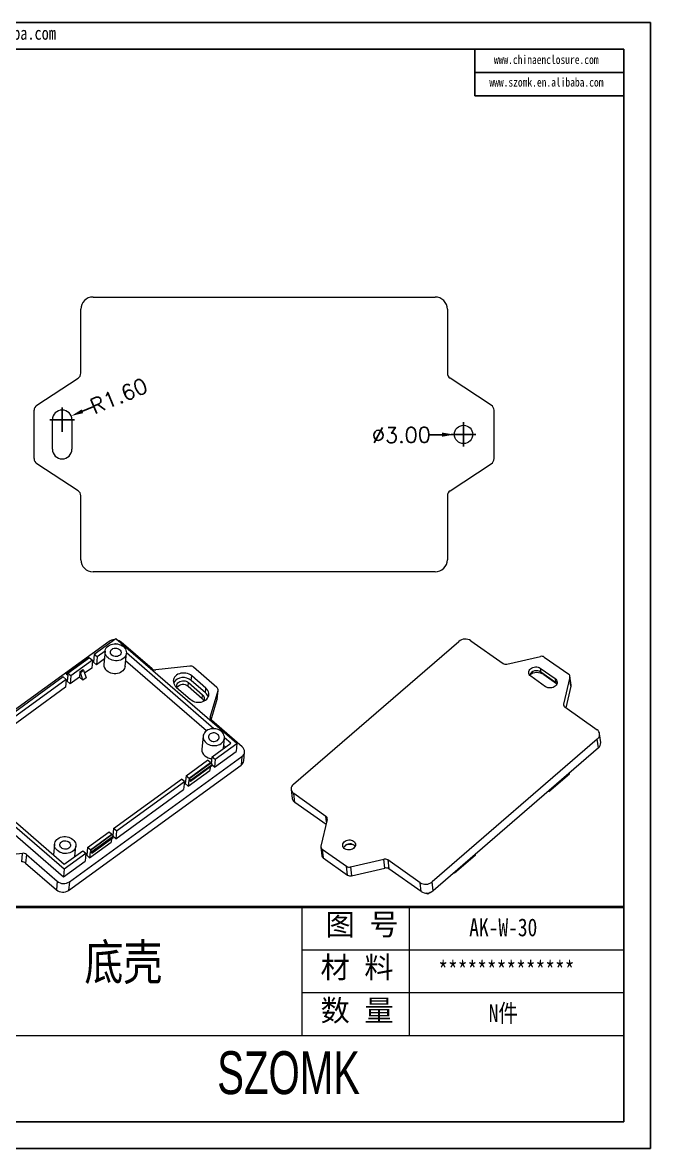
# Model space of a CAD drawing. Header units: inches. Extents: x 2264 to 2820, y 573 to 757.
# Drawn here: x 2717.4 to 2820.2, y 573 to 757.3 of the extents above; entities that cross this region are included whole.
import ezdxf

# ---------------------------------------------------------------- set-up
doc = ezdxf.new("R2010")
doc.units = ezdxf.units.IN
doc.layers.add('文字', color=81, linetype='Continuous')
doc.layers.add('粗实线', color=7, linetype='Continuous', lineweight=30)
doc.layers.add('细实线', color=3, linetype='Continuous', lineweight=9)
doc.styles.get("Standard").update_dxf_attribs({"font": 'txt', "bigfont": 'gbcbig.shx'})
doc.styles.add('宋体', font='', dxfattribs={"width": 0.8, "height": 3.5})
doc.styles.add('长仿宋', font='', dxfattribs={"width": 0.7, "height": 4})
doc.styles.get('宋体').set_extended_font_data('SimSun')
doc.styles.get('长仿宋').set_extended_font_data('SimSun')
doc.dimstyles.new('2.5', dxfattribs={"dimtxt": 2.5, "dimasz": 2, "dimexe": 0.18, "dimexo": 0.0625, "dimgap": 0.09, "dimtad": 0, "dimzin": 0, "dimdsep": 46, "dimtxsty": 'Standard', "dimcen": 2, "dimclrd": 3, "dimclre": 3, "dimadec": 0, "dimazin": 0, "dimtfac": 1, "dimtofl": 0, "dimtmove": 0, "dimatfit": 3, "dimfxl": 1, "dimtolj": 1, "dimtzin": 0, "dimarcsym": 0})

# ---------------------------------------------------------------- blocks, each defined once
blk = doc.blocks.new('*D215')
at = {"color": 3, "lineweight": -2}
for p, q in [((2789.58, 687.84), (2789.58, 691.84)), ((2784.08, 689.78), (2786.08, 689.8)), ((2787.58, 689.84), (2791.58, 689.84))]:
    blk.add_line(p, q, dxfattribs=at)
at = {"color": 3}
blk.add_solid([(2786.07, 690.14), (2786.08, 689.47), (2788.08, 689.82)], dxfattribs=at)
at = {"layer": 'Defpoints', "color": 0}
for p in [(2788.08, 689.82), (2791.08, 689.85)]:
    blk.add_point(p, dxfattribs=at)
at = {"color": 0, "insert": (2779.4, 689.74), "char_height": 2.5, "attachment_point": 5, "rotation": 0.565}
blk.add_mtext('\\A1;∅3.00', dxfattribs=at)
blk = doc.blocks.new('*D216')
at = {"color": 3, "lineweight": -2}
for p, q in [((2723.88, 690.24), (2723.88, 694.24)), ((2729.04, 694.41), (2727.19, 693.63)), ((2721.88, 692.24), (2725.88, 692.24))]:
    blk.add_line(p, q, dxfattribs=at)
at = {"color": 3}
blk.add_solid([(2727.07, 693.94), (2727.32, 693.33), (2725.35, 692.86)], dxfattribs=at)
at = {"layer": 'Defpoints', "color": 0}
for p in [(2723.88, 692.24), (2725.35, 692.86)]:
    blk.add_point(p, dxfattribs=at)
at = {"color": 0, "insert": (2733.15, 696.14), "char_height": 2.5, "attachment_point": 5, "rotation": 22.8021}
blk.add_mtext('\\A1;R1.60', dxfattribs=at)

msp = doc.modelspace()

# ---------------------------------------------------------------- linework, layer by layer
for p, q in [((2559.509, 757.269), (2820.18, 757.269)), ((2820.18, 757.269), (2820.18, 572.957)), ((2566.254, 752.881), (2815.791, 752.881)), ((2791.411, 752.881), (2791.411, 745.262)), ((2815.791, 752.881), (2815.791, 577.345)), ((2791.411, 749.071), (2815.791, 749.071)), ((2791.411, 745.262), (2815.791, 745.262)), ((2566.254, 577.345), (2815.791, 577.345)), ((2559.509, 572.957), (2820.18, 572.957))]:
    msp.add_line(p, q)
at = {"color": 7, "linetype": 'Continuous', "lineweight": 15}
for p, q in [((2728.926, 712.338), (2784.926, 712.338)), ((2726.926, 699.879), (2726.926, 710.338)), ((2786.926, 710.338), (2786.926, 699.879)), ((2719.728, 694.634), (2726.473, 699.042)), ((2794.123, 694.634), (2787.378, 699.042)), ((2719.276, 685.879), (2719.276, 693.797)), ((2794.576, 685.879), (2794.576, 693.797)), ((2722.276, 687.438), (2722.276, 692.238)), ((2725.476, 692.238), (2725.476, 687.438)), ((2726.473, 680.634), (2719.728, 685.042)), ((2787.378, 680.634), (2794.123, 685.042)), ((2726.926, 669.338), (2726.926, 679.797)), ((2786.926, 679.797), (2786.926, 669.338)), ((2784.926, 667.338), (2728.926, 667.338)), ((2732.645, 656.398), (2729.113, 653.833)), ((2752.465, 639.233), (2732.645, 656.398)), ((2731.554, 655.961), (2703.298, 635.44)), ((2730.904, 654.364), (2729.596, 653.414)), ((2730.903, 654.354), (2730.697, 652.23)), ((2732.623, 655.613), (2732.574, 655.576)), ((2732.623, 655.613), (2732.62, 655.576)), ((2732.668, 655.574), (2732.623, 655.613)), ((2738.586, 651.477), (2733.53, 655.856)), ((2761.748, 632.584), (2788.795, 655.955)), ((2790.769, 656.079), (2796.041, 652.362)), ((2724.574, 650.842), (2728.106, 653.407)), ((2728.356, 653.283), (2724.824, 650.718)), ((2728.839, 652.864), (2725.307, 650.299)), ((2728.106, 653.407), (2728.298, 653.241)), ((2728.356, 653.283), (2728.839, 652.864)), ((2728.839, 652.864), (2728.716, 651.59)), ((2729.113, 653.833), (2728.989, 652.558)), ((2728.989, 652.558), (2729.472, 652.14)), ((2729.596, 653.414), (2729.113, 653.833)), ((2729.596, 653.414), (2729.472, 652.14)), ((2730.78, 653.089), (2729.472, 652.14)), ((2734.18, 651.893), (2734.386, 654.017)), ((2747.503, 641.345), (2734.269, 652.806)), ((2748.718, 641.675), (2734.391, 654.082)), ((2796.682, 652.254), (2802.161, 653.502)), ((2802.801, 653.394), (2806.792, 650.58)), ((2724.553, 650.63), (2724.574, 650.842)), ((2724.553, 650.63), (2724.795, 650.421)), ((2724.574, 650.842), (2724.815, 650.633)), ((2724.824, 650.718), (2724.815, 650.633)), ((2725.307, 650.299), (2724.824, 650.718)), ((2726.78, 650.974), (2726.697, 650.124)), ((2726.78, 650.974), (2727.284, 651.34)), ((2726.876, 650.89), (2726.78, 650.974)), ((2726.876, 650.89), (2727.381, 651.256)), ((2727.277, 649.622), (2726.876, 650.89)), ((2727.284, 651.34), (2727.381, 651.256)), ((2727.381, 651.256), (2727.782, 649.988)), ((2728.716, 651.59), (2727.544, 650.739)), ((2744.754, 651.919), (2739.22, 651.293)), ((2749.214, 648.419), (2745.387, 651.734)), ((2802.138, 651.588), (2804.558, 649.882)), ((2802.138, 651.588), (2802.216, 650.935)), ((2804.635, 649.229), (2802.216, 650.935)), ((2724.067, 650.168), (2712.966, 642.107)), ((2724.55, 649.75), (2713.449, 641.688)), ((2724.067, 650.168), (2724.55, 649.75)), ((2724.55, 649.75), (2724.427, 648.475)), ((2724.795, 650.421), (2724.7, 649.444)), ((2724.7, 649.444), (2725.183, 649.025)), ((2725.307, 650.299), (2725.183, 649.025)), ((2726.697, 650.124), (2725.183, 649.025)), ((2727.277, 649.622), (2726.697, 650.124)), ((2727.782, 649.988), (2727.277, 649.622)), ((2744.491, 648.581), (2744.552, 649.218)), ((2744.552, 649.218), (2746.873, 647.208)), ((2745.007, 649.548), (2745.081, 650.312)), ((2747.327, 647.538), (2745.007, 649.548)), ((2747.401, 648.303), (2745.081, 650.312)), ((2803.012, 648.546), (2800.593, 650.252)), ((2802.743, 650.527), (2804.807, 649.071)), ((2804.558, 649.882), (2804.635, 649.229)), ((2806.996, 650.093), (2805.96, 645.712)), ((2807.166, 648.657), (2806.996, 650.093)), ((2807.175, 648.808), (2807.005, 650.245)), ((2724.427, 648.475), (2713.326, 640.414)), ((2742.558, 648.48), (2744.878, 646.47)), ((2746.811, 646.571), (2744.491, 648.581)), ((2746.811, 646.571), (2746.873, 647.208)), ((2747.327, 647.538), (2747.401, 648.303)), ((2748.118, 643.586), (2749.391, 647.903)), ((2749.255, 646.501), (2749.391, 647.903)), ((2749.271, 646.584), (2749.407, 647.985)), ((2807.166, 648.657), (2806.327, 645.11)), ((2748.255, 643.108), (2749.255, 646.501)), ((2806.163, 645.226), (2811.435, 641.509)), ((2753.351, 638.691), (2748.295, 643.07)), ((2746.952, 640.455), (2746.746, 638.331)), ((2750.27, 638.409), (2750.436, 640.117)), ((2751.477, 639.285), (2750.44, 640.183)), ((2811.477, 639.963), (2784.43, 616.592)), ((2811.647, 638.527), (2811.477, 639.963)), ((2812.03, 639.402), (2811.859, 640.839)), ((2748.45, 637.086), (2751.477, 639.285)), ((2748.809, 635.393), (2752.342, 637.958)), ((2748.933, 636.668), (2752.465, 639.233)), ((2750.609, 638.655), (2750.319, 638.907)), ((2752.465, 639.233), (2752.342, 637.958)), ((2753.599, 636.421), (2753.735, 637.823)), ((2811.647, 638.527), (2784.6, 615.155)), ((2725.052, 616.601), (2753.308, 637.121)), ((2744.161, 633.972), (2747.693, 636.537)), ((2744.636, 633.468), (2748.168, 636.033)), ((2744.644, 633.553), (2748.176, 636.118)), ((2748.176, 636.118), (2747.693, 636.537)), ((2748.176, 636.118), (2748.168, 636.033)), ((2748.41, 635.824), (2748.168, 636.033)), ((2748.334, 635.89), (2748.45, 637.086)), ((2748.45, 637.086), (2748.933, 636.668)), ((2748.933, 636.668), (2748.809, 635.393)), ((2753.308, 637.121), (2753.172, 635.719)), ((2704.264, 634.603), (2724.085, 617.438)), ((2704.388, 635.877), (2724.208, 618.712)), ((2705.376, 635.825), (2724.23, 619.498)), ((2724.916, 615.199), (2753.172, 635.719)), ((2744.52, 632.279), (2748.053, 634.844)), ((2748.389, 635.611), (2744.857, 633.046)), ((2744.877, 633.259), (2748.41, 635.824)), ((2748.107, 635.407), (2748.053, 634.844)), ((2748.41, 635.824), (2748.389, 635.611)), ((2748.809, 635.393), (2748.402, 635.746)), ((2803.549, 631.372), (2806.93, 634.293)), ((2806.93, 634.293), (2806.913, 634.436)), ((2732.303, 625.36), (2743.404, 633.422)), ((2732.786, 624.942), (2743.887, 633.003)), ((2743.887, 633.003), (2743.404, 633.422)), ((2743.887, 633.003), (2743.764, 631.729)), ((2744.161, 633.972), (2744.037, 632.697)), ((2744.52, 632.279), (2744.037, 632.697)), ((2744.161, 633.972), (2744.644, 633.553)), ((2744.615, 633.256), (2744.52, 632.279)), ((2744.857, 633.046), (2744.615, 633.256)), ((2744.644, 633.553), (2744.636, 633.468)), ((2744.877, 633.259), (2744.636, 633.468)), ((2744.857, 633.046), (2744.877, 633.259)), ((2732.663, 623.667), (2743.764, 631.729)), ((2761.365, 631.708), (2761.536, 630.272)), ((2767.062, 627.321), (2761.79, 631.038)), ((2761.96, 629.602), (2761.79, 631.038)), ((2803.549, 631.372), (2803.449, 631.443)), ((2803.532, 631.515), (2803.549, 631.372)), ((2767.068, 626.001), (2761.96, 629.602)), ((2767.265, 626.835), (2766.229, 622.454)), ((2732.303, 625.36), (2732.187, 624.164)), ((2732.786, 624.942), (2732.303, 625.36)), ((2732.786, 624.942), (2732.663, 623.667)), ((2728.014, 622.246), (2731.546, 624.811)), ((2728.374, 620.553), (2731.906, 623.118)), ((2732.021, 624.307), (2728.489, 621.742)), ((2728.497, 621.827), (2732.029, 624.392)), ((2728.71, 621.32), (2732.242, 623.885)), ((2732.263, 624.098), (2728.731, 621.533)), ((2731.546, 624.811), (2732.029, 624.392)), ((2731.96, 623.681), (2731.906, 623.118)), ((2732.029, 624.392), (2732.021, 624.307)), ((2732.263, 624.098), (2732.021, 624.307)), ((2732.242, 623.885), (2732.263, 624.098)), ((2732.255, 624.02), (2732.663, 623.667)), ((2717.386, 621.268), (2711.852, 620.642)), ((2717.25, 619.867), (2717.386, 621.268)), ((2722.631, 622.793), (2722.461, 621.03)), ((2724.208, 618.712), (2727.74, 621.277)), ((2724.23, 619.498), (2727.257, 621.696)), ((2725.949, 620.747), (2726.115, 622.455)), ((2727.257, 621.696), (2727.74, 621.277)), ((2727.74, 621.277), (2727.617, 620.003)), ((2728.014, 622.246), (2727.89, 620.971)), ((2728.497, 621.827), (2728.014, 622.246)), ((2728.469, 621.53), (2728.374, 620.553)), ((2728.71, 621.32), (2728.469, 621.53)), ((2728.497, 621.827), (2728.489, 621.742)), ((2728.731, 621.533), (2728.489, 621.742)), ((2728.731, 621.533), (2728.71, 621.32)), ((2766.22, 622.302), (2766.39, 620.866)), ((2766.432, 621.967), (2770.423, 619.154)), ((2766.432, 621.967), (2766.603, 620.531)), ((2718.02, 621.084), (2717.884, 619.682)), ((2717.884, 619.682), (2722.94, 615.303)), ((2718.02, 621.084), (2723.076, 616.705)), ((2724.085, 617.438), (2727.617, 620.003)), ((2727.89, 620.971), (2728.374, 620.553)), ((2766.603, 620.531), (2770.594, 617.717)), ((2771.064, 619.045), (2776.543, 620.293)), ((2776.713, 618.857), (2776.543, 620.293)), ((2782.456, 616.468), (2777.184, 620.185)), ((2777.184, 620.185), (2777.354, 618.748)), ((2791.475, 620.938), (2788.094, 618.017)), ((2791.458, 621.081), (2791.475, 620.938)), ((2724.208, 618.712), (2724.085, 617.438)), ((2770.594, 617.717), (2770.423, 619.154)), ((2771.064, 619.045), (2771.234, 617.608)), ((2771.234, 617.608), (2776.713, 618.857)), ((2782.626, 615.031), (2777.354, 618.748)), ((2788.094, 618.017), (2787.993, 618.087)), ((2788.094, 618.017), (2788.077, 618.16)), ((2723.076, 616.705), (2722.94, 615.303)), ((2725.052, 616.601), (2724.916, 615.199)), ((2782.626, 615.031), (2782.456, 616.468)), ((2784.6, 615.155), (2784.43, 616.592)), ((2783.747, 614.56), (2783.447, 614.771)), ((2783.747, 614.56), (2783.72, 614.782)), ((2784.109, 614.873), (2783.747, 614.56))]:
    msp.add_line(p, q, dxfattribs=at)
at = {"color": 8, "linetype": 'Continuous', "lineweight": 15}
for p, q in [((2802.738, 650.566), (2802.743, 650.527)), ((2805.96, 645.712), (2805.995, 645.415)), ((2748.118, 643.586), (2748.102, 643.42)), ((2767.168, 626.425), (2767.062, 627.321))]:
    msp.add_line(p, q, dxfattribs=at)
at = {"color": 7, "linetype": 'Continuous', "lineweight": 15, "flags": 128}
for points in [[(2731.383, 653.269), (2731.209, 653.444), (2731.071, 653.638), (2730.972, 653.844), (2730.914, 654.059), (2730.898, 654.278), (2730.925, 654.494), (2730.995, 654.702), (2731.105, 654.898), (2731.253, 655.076), (2731.436, 655.232), (2731.648, 655.362), (2731.885, 655.464), (2732.14, 655.534), (2732.408, 655.571), (2732.682, 655.573), (2732.955, 655.542), (2733.22, 655.477), (2733.471, 655.38), (2733.701, 655.254), (2733.906, 655.101), (2734.079, 654.926), (2734.218, 654.733), (2734.317, 654.526), (2734.375, 654.311), (2734.391, 654.093), (2734.364, 653.877), (2734.294, 653.669), (2734.184, 653.473), (2734.035, 653.295), (2733.853, 653.139), (2733.641, 653.008), (2733.404, 652.907), (2733.149, 652.837), (2732.881, 652.8), (2732.607, 652.798), (2732.334, 652.829), (2732.069, 652.894), (2731.818, 652.991), (2731.588, 653.117), (2731.383, 653.269)], [(2732.014, 653.727), (2731.895, 653.855), (2731.814, 654), (2731.775, 654.154), (2731.779, 654.309), (2731.826, 654.458), (2731.915, 654.594), (2732.04, 654.709), (2732.196, 654.798), (2732.374, 654.856), (2732.565, 654.88), (2732.761, 654.87), (2732.951, 654.825), (2733.125, 654.748), (2733.275, 654.643), (2733.394, 654.515), (2733.475, 654.371), (2733.514, 654.217), (2733.51, 654.062), (2733.463, 653.913), (2733.374, 653.777), (2733.249, 653.662), (2733.093, 653.573), (2732.915, 653.515), (2732.724, 653.491), (2732.528, 653.501), (2732.338, 653.546), (2732.164, 653.622), (2732.014, 653.727)], [(2734.18, 651.893), (2734.158, 651.753), (2734.088, 651.545), (2733.978, 651.349), (2733.83, 651.171), (2733.647, 651.015), (2733.435, 650.884), (2733.198, 650.783), (2732.943, 650.713), (2732.675, 650.676), (2732.401, 650.674), (2732.128, 650.705), (2731.863, 650.77), (2731.612, 650.867), (2731.382, 650.993), (2731.177, 651.145)], [(2745.081, 650.312), (2744.876, 650.465), (2744.645, 650.591), (2744.395, 650.687), (2744.129, 650.752), (2743.857, 650.784), (2743.583, 650.781), (2743.315, 650.745), (2743.06, 650.675), (2742.823, 650.573), (2742.611, 650.443), (2742.428, 650.287), (2742.28, 650.108), (2742.17, 649.913), (2742.1, 649.704), (2742.073, 649.488), (2742.088, 649.27), (2742.147, 649.055), (2742.246, 648.848), (2742.384, 648.655), (2742.558, 648.48)], [(2800.593, 650.252), (2800.45, 650.376), (2800.343, 650.52), (2800.275, 650.68), (2800.249, 650.85), (2800.266, 651.022), (2800.325, 651.19), (2800.424, 651.347), (2800.559, 651.488), (2800.725, 651.608), (2800.916, 651.701), (2801.124, 651.764), (2801.342, 651.794), (2801.56, 651.791), (2801.771, 651.754), (2801.966, 651.686), (2802.138, 651.588)], [(2742.697, 648.359), (2742.644, 648.516), (2742.627, 648.691), (2742.653, 648.863), (2742.722, 649.026), (2742.829, 649.174), (2742.972, 649.301), (2743.144, 649.403), (2743.339, 649.475), (2743.551, 649.514), (2743.769, 649.52), (2743.987, 649.491), (2744.195, 649.429), (2744.386, 649.337), (2744.552, 649.218)], [(2804.558, 649.882), (2804.7, 649.758), (2804.807, 649.613), (2804.876, 649.453), (2804.902, 649.284), (2804.885, 649.112), (2804.826, 648.944), (2804.727, 648.787), (2804.591, 648.645), (2804.425, 648.526), (2804.234, 648.433), (2804.026, 648.37), (2803.809, 648.34), (2803.59, 648.343), (2803.38, 648.379), (2803.184, 648.448), (2803.012, 648.546)], [(2804.854, 649.01), (2804.778, 649.105), (2804.635, 649.229)], [(2744.878, 646.47), (2745.083, 646.318), (2745.313, 646.192), (2745.564, 646.095), (2745.83, 646.03), (2746.102, 645.999), (2746.376, 646.001), (2746.644, 646.038), (2746.899, 646.108), (2747.136, 646.209), (2747.348, 646.34), (2747.531, 646.496), (2747.679, 646.674), (2747.789, 646.87), (2747.859, 647.078), (2747.886, 647.294), (2747.871, 647.512), (2747.812, 647.728), (2747.713, 647.934), (2747.575, 648.128), (2747.401, 648.303)], [(2749.271, 646.584), (2749.269, 646.569), (2749.255, 646.501)], [(2747.433, 639.37), (2747.637, 639.217), (2747.868, 639.091), (2748.119, 638.995), (2748.384, 638.93), (2748.657, 638.898), (2748.93, 638.901), (2749.198, 638.938), (2749.454, 639.007), (2749.691, 639.109), (2749.903, 639.239), (2750.085, 639.396), (2750.233, 639.574), (2750.344, 639.769), (2750.413, 639.978), (2750.441, 640.194), (2750.425, 640.412), (2750.367, 640.627), (2750.267, 640.834), (2750.129, 641.027), (2749.956, 641.202), (2749.751, 641.355), (2749.52, 641.481), (2749.269, 641.577), (2749.004, 641.642), (2748.732, 641.674), (2748.458, 641.671), (2748.19, 641.634), (2747.935, 641.564), (2747.698, 641.463), (2747.486, 641.333), (2747.303, 641.176), (2747.155, 640.998), (2747.045, 640.803), (2746.975, 640.594), (2746.948, 640.378), (2746.963, 640.16), (2747.022, 639.945), (2747.121, 639.738), (2747.259, 639.545), (2747.433, 639.37)], [(2748.063, 639.828), (2748.214, 639.723), (2748.388, 639.646), (2748.578, 639.602), (2748.773, 639.591), (2748.965, 639.616), (2749.143, 639.674), (2749.298, 639.763), (2749.424, 639.878), (2749.512, 640.013), (2749.56, 640.162), (2749.564, 640.318), (2749.525, 640.472), (2749.444, 640.616), (2749.325, 640.744), (2749.175, 640.849), (2749, 640.926), (2748.811, 640.97), (2748.615, 640.981), (2748.423, 640.956), (2748.245, 640.898), (2748.09, 640.809), (2747.965, 640.694), (2747.876, 640.559), (2747.828, 640.41), (2747.824, 640.254), (2747.864, 640.1), (2747.945, 639.956), (2748.063, 639.828)], [(2725.635, 623.54), (2725.808, 623.365), (2725.946, 623.172), (2726.046, 622.965), (2726.104, 622.75), (2726.12, 622.532), (2726.092, 622.316), (2726.023, 622.107), (2725.912, 621.912), (2725.764, 621.733), (2725.582, 621.577), (2725.37, 621.447), (2725.133, 621.345), (2724.877, 621.275), (2724.61, 621.239), (2724.336, 621.236), (2724.063, 621.268), (2723.798, 621.332), (2723.547, 621.429), (2723.316, 621.555), (2723.112, 621.708), (2722.938, 621.883), (2722.8, 622.076), (2722.701, 622.283), (2722.642, 622.498), (2722.627, 622.716), (2722.654, 622.932), (2722.724, 623.141), (2722.834, 623.336), (2722.982, 623.514), (2723.165, 623.671), (2723.377, 623.801), (2723.614, 623.902), (2723.869, 623.972), (2724.137, 624.009), (2724.411, 624.012), (2724.683, 623.98), (2724.949, 623.915), (2725.2, 623.819), (2725.43, 623.692), (2725.635, 623.54)], [(2725.004, 623.082), (2725.123, 622.954), (2725.204, 622.809), (2725.243, 622.656), (2725.239, 622.5), (2725.191, 622.351), (2725.103, 622.216), (2724.978, 622.101), (2724.822, 622.012), (2724.644, 621.954), (2724.452, 621.929), (2724.257, 621.939), (2724.067, 621.984), (2723.893, 622.061), (2723.743, 622.166), (2723.624, 622.294), (2723.543, 622.438), (2723.503, 622.592), (2723.508, 622.747), (2723.555, 622.897), (2723.644, 623.032), (2723.769, 623.147), (2723.924, 623.236), (2724.102, 623.294), (2724.294, 623.319), (2724.49, 623.308), (2724.679, 623.264), (2724.854, 623.187), (2725.004, 623.082)], [(2771.567, 623.273), (2771.705, 623.153), (2771.807, 623.012), (2771.869, 622.856), (2771.89, 622.692), (2771.868, 622.526), (2771.803, 622.365), (2771.7, 622.215), (2771.561, 622.083), (2771.393, 621.974), (2771.203, 621.893), (2770.997, 621.842), (2770.786, 621.825), (2770.576, 621.841), (2770.378, 621.89), (2770.199, 621.97), (2770.046, 622.078), (2769.925, 622.209), (2769.842, 622.358), (2769.801, 622.519), (2769.801, 622.686), (2769.845, 622.85), (2769.929, 623.006), (2770.051, 623.148), (2770.205, 623.269), (2770.385, 623.364), (2770.584, 623.431), (2770.794, 623.465), (2771.006, 623.465), (2771.21, 623.433), (2771.4, 623.368), (2771.567, 623.273)], [(2771.836, 622.434), (2771.782, 622.5), (2771.645, 622.62)]]:
    msp.add_lwpolyline(points, dxfattribs=at)
at = {"color": 7, "linetype": 'Continuous', "lineweight": 15}
msp.add_circle((2789.576, 689.838), 1.5, dxfattribs=at)
for centre, radius, start, end in [((2728.926, 710.338), 2, 90, 180), ((2784.926, 710.338), 2, 0, 90), ((2725.926, 699.879), 1, 303.16842, 0), ((2787.926, 699.879), 1, 180, 236.83158), ((2720.276, 693.797), 1, 123.16842, 180), ((2723.876, 692.238), 1.6, 0, 180), ((2793.576, 693.797), 1, 0, 56.83158), ((2720.276, 685.879), 1, 180, 236.83158), ((2723.876, 687.438), 1.6, 180, 0), ((2793.576, 685.879), 1, 303.16842, 0), ((2725.926, 679.797), 1, 0, 56.83158), ((2787.926, 679.797), 1, 123.16842, 180), ((2728.926, 669.338), 2, 180, 270), ((2784.926, 669.338), 2, 270, 0), ((2732.431, 654.7), 1.535, 90.36188, 124.82988), ((2732.51, 654.645), 1.583, 49.89518, 75.94856), ((2789.866, 654.675), 1.669, 57.25469, 129.93071), ((2802.357, 652.713), 0.813, 56.84749, 103.93581), ((2731.971, 652.146), 1.277, 176.20561, 231.55916), ((2739.118, 652.123), 0.836, 230.51971, 276.99204), ((2744.855, 651.089), 0.836, 50.51971, 96.99204), ((2796.486, 653.043), 0.813, 236.84749, 283.93581), ((2801.495, 649.907), 1.255, 54.9571, 153.28112), ((2801.614, 648.766), 2.091, 57.31272, 126.03634), ((2743.716, 648.129), 1.918, 47.69543, 146.91491), ((2743.66, 647.649), 1.248, 48.27937, 142.22153), ((2806.545, 650.191), 0.461, 347.82848, 57.50597), ((2806.744, 648.758), 0.433, 346.5221, 6.69508), ((2746.415, 646.594), 0.766, 326.33669, 53.32421), ((2746.445, 646.476), 1.381, 15.38869, 50.30123), ((2748.908, 648.027), 0.498, 345.59481, 52.07215), ((2746.231, 645.878), 0.904, 21.04868, 50.05378), ((2806.411, 645.615), 0.461, 167.82848, 237.50597), ((2748.601, 643.462), 0.498, 165.59481, 232.07215), ((2810.913, 640.721), 0.945, 306.66302, 56.45902), ((2748.021, 638.246), 1.277, 176.20561, 231.55916), ((2752.765, 637.921), 0.968, 304.19488, 52.71758), ((2811.015, 639.324), 1.018, 308.4284, 4.40169), ((2748.535, 638.818), 2.045, 230.23515, 266.75702), ((2752.624, 636.533), 0.981, 303.96773, 353.47369), ((2762.312, 631.826), 0.945, 126.66302, 236.45902), ((2762.48, 630.4), 0.953, 187.74906, 236.94038), ((2766.814, 626.932), 0.461, 347.82848, 57.50597), ((2717.488, 620.439), 0.836, 50.51971, 96.99204), ((2766.68, 622.357), 0.461, 167.82848, 237.50597), ((2770.972, 621.639), 1.19, 55.55451, 151.45452), ((2771.121, 620.297), 2.422, 79.87512, 113.63466), ((2717.352, 619.037), 0.836, 50.51971, 96.99204), ((2766.869, 620.934), 0.483, 188.12479, 236.56465), ((2776.739, 619.504), 0.813, 56.84749, 103.93581), ((2770.868, 619.834), 0.813, 236.84749, 283.93581), ((2771.038, 618.398), 0.813, 236.84749, 283.93581), ((2776.909, 618.067), 0.813, 56.84749, 103.93581), ((2724.133, 617.972), 1.65, 230.13171, 303.81705), ((2783.358, 617.872), 1.669, 237.25469, 309.93071), ((2723.998, 616.57), 1.65, 230.13171, 303.81705), ((2783.529, 616.435), 1.669, 237.25469, 309.93071)]:
    msp.add_arc(centre, radius, start, end, dxfattribs=at)
at = {"layer": '粗实线', "color": 7, "lineweight": 40}
msp.add_line((2815.791, 612.452), (2710.47, 612.452), dxfattribs=at)
at = {"layer": '细实线', "color": 7}
for p, q in [((2763.13, 612.452), (2763.13, 591.388)), ((2780.684, 612.452), (2780.684, 591.536)), ((2815.791, 605.431), (2763.13, 605.431)), ((2815.791, 598.409), (2763.13, 598.409)), ((2815.791, 591.388), (2657.809, 591.388))]:
    msp.add_line(p, q, dxfattribs=at)

# ---------------------------------------------------------------- texts
at = {"layer": '文字', "color": 0, "attachment_point": 1, "style": '宋体'}
for s, insert, char_height, width in [('www.szomk.en.alibaba.com', (2694.837, 756.597), 2.14544, 37.69326), ('www.chinaenclosure.com', (2794.552, 751.916), 1.43029, 25.12884), ('www.szomk.en.alibaba.com', (2793.805, 748.212), 1.43029, 25.12884), ('{\\H1.111x;AK-W-30}', (2790.508, 610.618), 2.63304, 30.44085), ('底壳', (2727.514, 606.391), 5.8512, 74.80537), ('{\\H1.111x;**************}', (2785.443, 603.597), 2.63304, 30.44085), ('{\\H1.111x;N件}', (2793.693, 596.575), 2.63304, 30.44085)]:
    msp.add_mtext(s, dxfattribs=dict(at, insert=insert, char_height=char_height, width=width))
at = {"layer": '粗实线', "insert": (2749.259, 588.874), "char_height": 7.02143, "width": 78.73838, "attachment_point": 1, "style": '长仿宋'}
msp.add_mtext('{\\fSTXinwei|b0|i0|c134|p2;SZOMK}', dxfattribs=at)
at = {"layer": '细实线', "color": 7, "char_height": 3.51071, "attachment_point": 1}
for s, insert, width in [('{\\fSimSun|b0|i0|c134|p54;图 号}', (2766.991, 611.386), 17.55357), ('{\\fSimSun|b0|i0|c134|p54;材 料   }', (2766.159, 604.365), 17.55357), ('{\\fSimSun|b0|i0|c134|p54;数 量}', (2766.176, 597.309), 15.86185)]:
    msp.add_mtext(s, dxfattribs=dict(at, insert=insert, width=width))

# ---------------------------------------------------------------- dimensions: what is measured, and where the dimension line sits
dim = msp.add_radius_dim(center=(2723.876, 692.238), mpoint=(2725.35, 692.858), dimstyle='2.5')
dim.commit()
dim.dimension.update_dxf_attribs({"geometry": '*D216', "text_midpoint": (2733.154, 696.139)})
dim = msp.add_diameter_dim_2p(p1=(2791.075, 689.853), p2=(2788.076, 689.823), dimstyle='2.5')
dim.commit()
dim.dimension.update_dxf_attribs({"geometry": '*D215', "text_midpoint": (2779.403, 689.738)})

doc.saveas('drawing.dxf')
